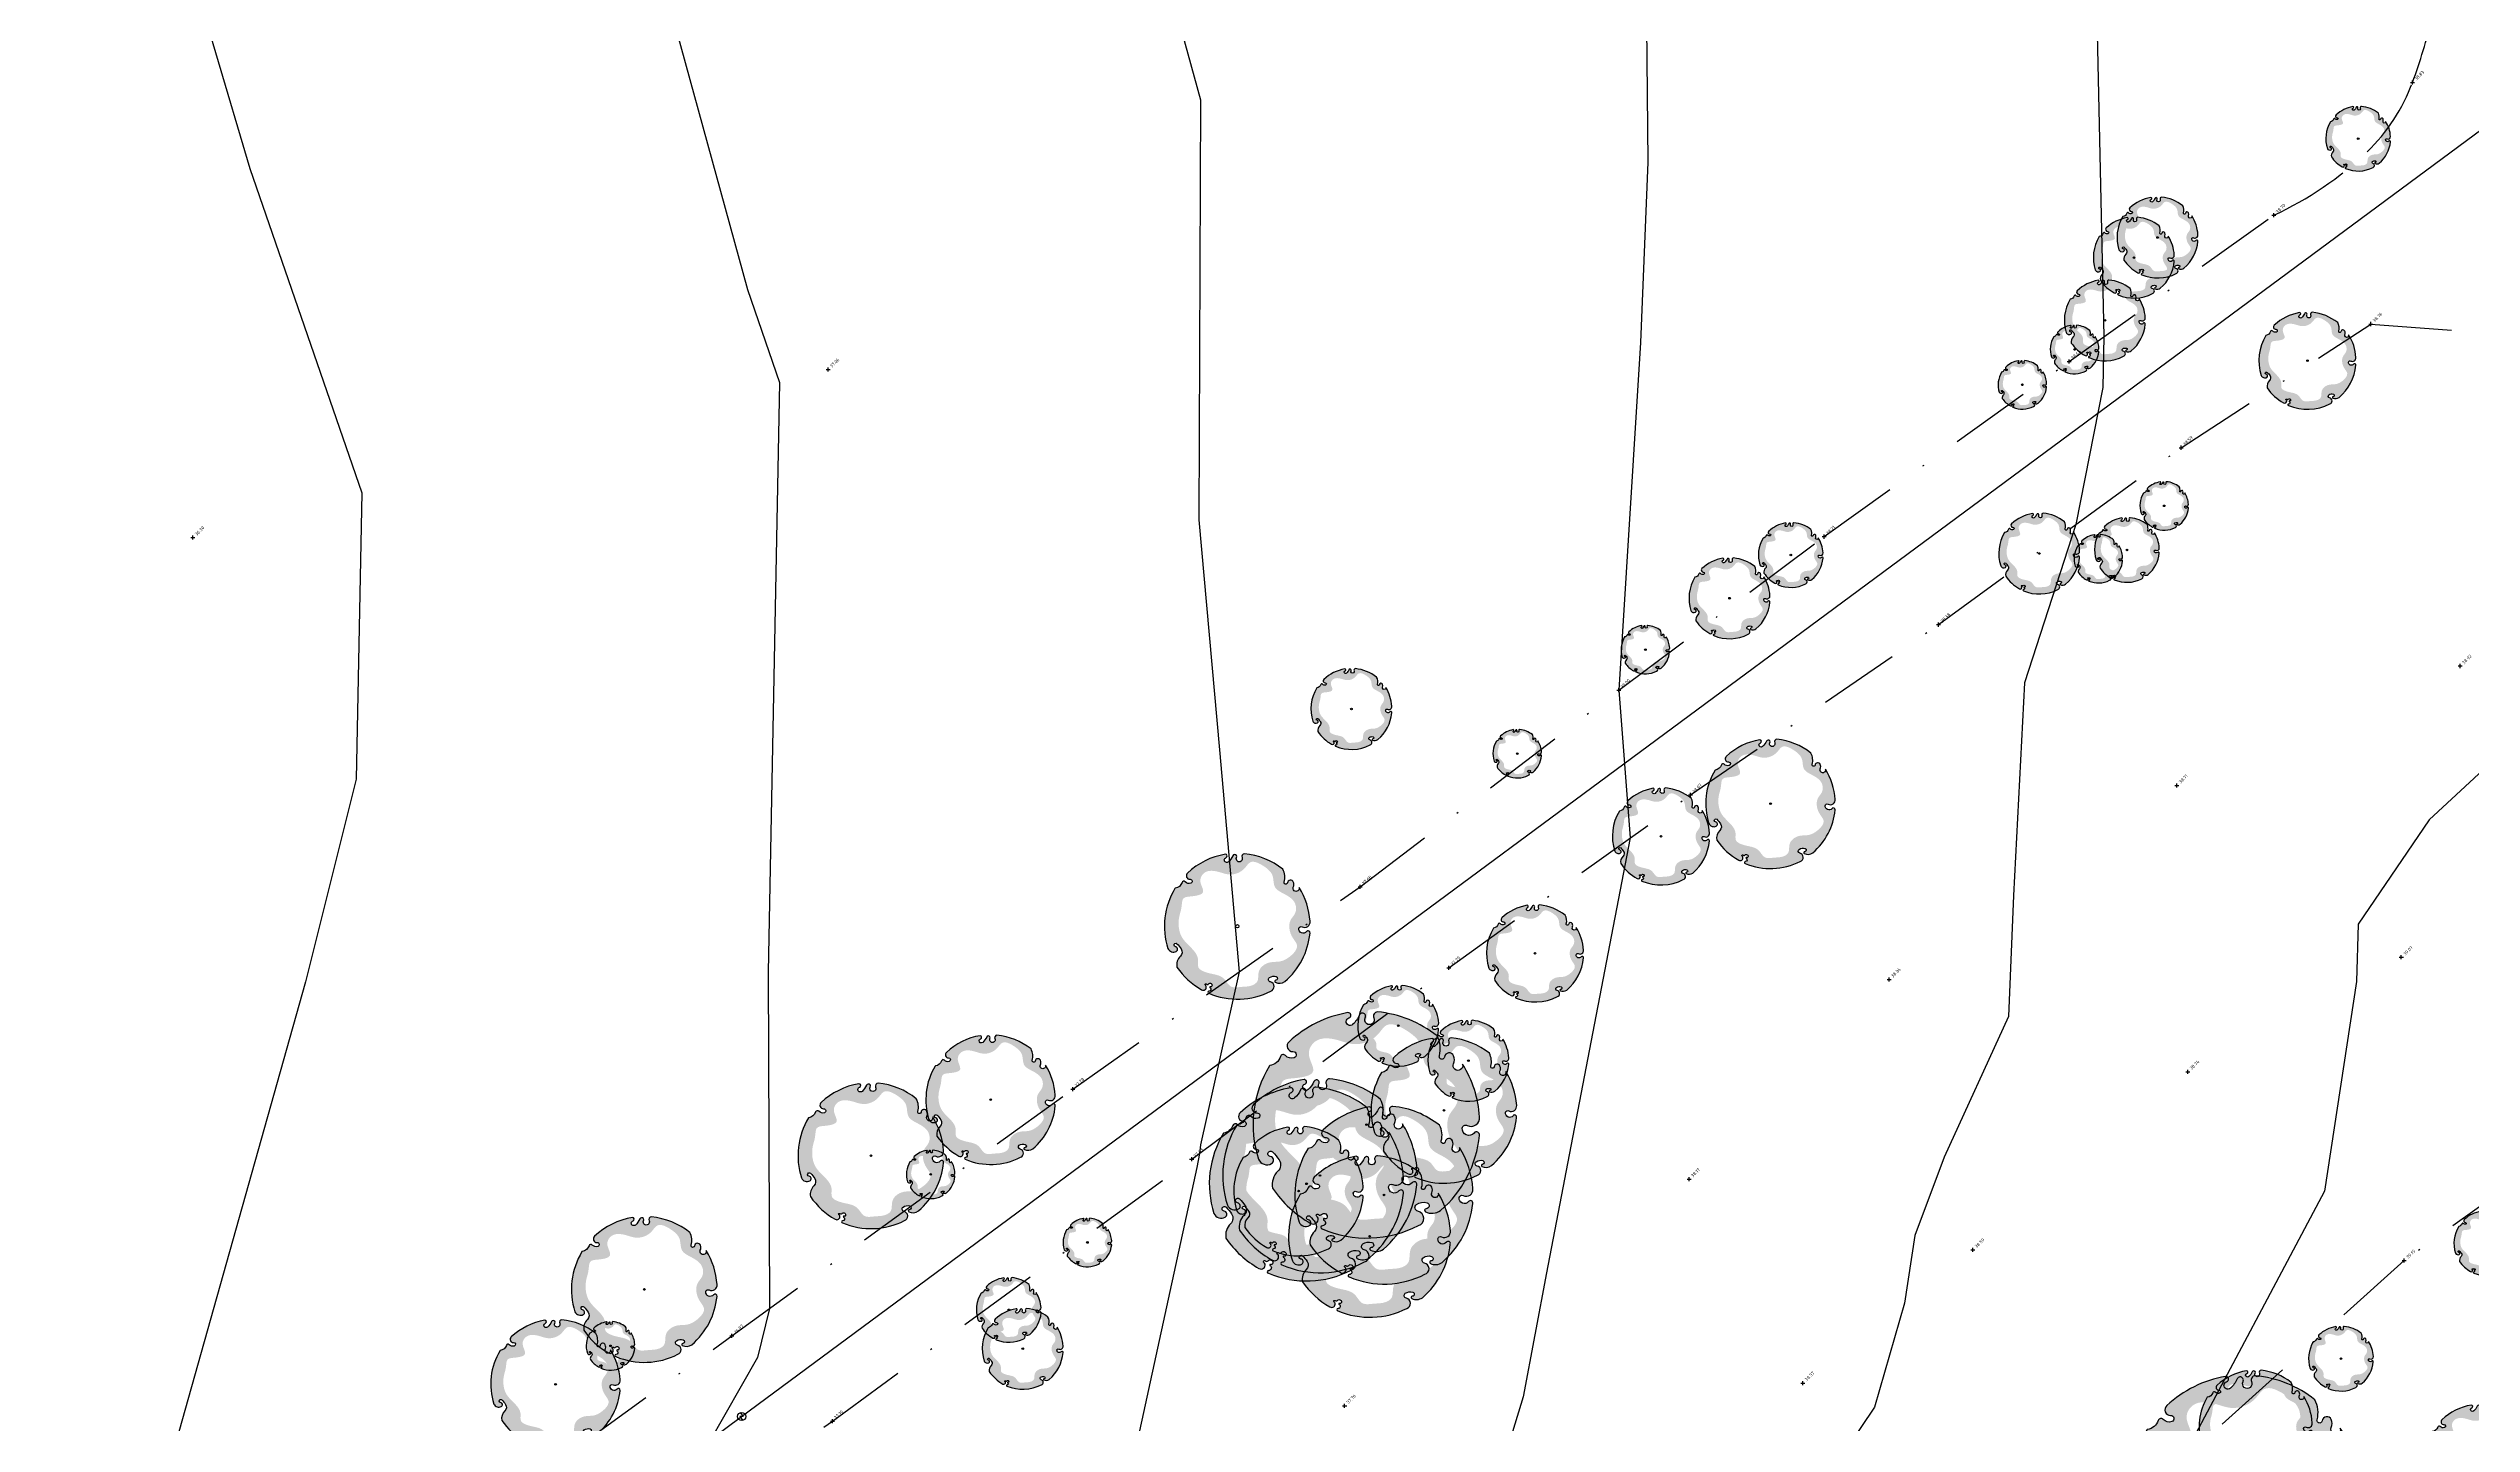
# Model space of a CAD drawing. Header units: metres. Extents: x 246075 to 247503, y 7418632 to 7419642.
# Drawn here: x 246854.6 to 247004.1, y 7419051.4 to 7419136.2 of the extents above; entities that cross this region are included whole.
import ezdxf
from ezdxf.enums import TextEntityAlignment as Align

# ---------------------------------------------------------------- set-up
doc = ezdxf.new("R2010")
doc.units = ezdxf.units.M
doc.linetypes.add('DASHDOT', pattern=[10, 5, -2.5, 0, -2.5])
for name, color, linetype in [('104_EXISTING_SURFACE-L', 35, 'Continuous'), ('104_EXISTING_SURFACE-S', 35, 'Continuous'), ('201_SINGLE_TREE-H', 63, 'Continuous'), ('201_SINGLE_TREE-S', 96, 'Continuous'), ('203_GROUP_TREES', 116, 'DASHDOT'), ('203_GROUP_TREES-L', 116, 'DASHDOT'), ('203_GROUP_TREES-S', 116, 'DASHDOT'), ('Surface_Contours_Major', 4, 'Continuous'), ('Surface_Contours_Minor', 253, 'Continuous')]:
    doc.layers.add(name, color=color, linetype=linetype)
doc.layers.add('717_ELEC_LINE_OVER', color=7, linetype='Continuous', true_color=0xffa500)
doc.layers.add('EX-ELECT_POLE_(SLS)', color=7, linetype='Continuous', true_color=0xffa500)
doc.styles.add('ISO2.5', font='isocp.shx', dxfattribs={"height": 2.5})

# ---------------------------------------------------------------- blocks, each defined once
blk = doc.blocks.new('201C')
at = {"layer": '201_SINGLE_TREE-H', "transparency": 33554534}
h = blk.add_hatch(color=256, dxfattribs=at)
h.paths.add_polyline_path([(-0.372, -0.334, 0.222926), (0.02, -0.5, 0.770799), (0.044, -0.442, -0.650302), (0.051, -0.412, -0.234737), (0.096, -0.425, -0.847312), (0.082, -0.447, 0.78443), (0.073, -0.458, 0.276934), (0.135, -0.481, 0.193599), (0.431, -0.254, 0.800435), (0.414, -0.234, -0.75216), (0.376, -0.192, -0.528914), (0.401, -0.191, 0.594112), (0.466, -0.18, 0.123805), (0.496, 0.062, -1.41759), (0.461, 0.081, 0.206906), (0.476, 0.113, 0.759729), (0.437, 0.125, -1.073307), (0.419, 0.139, 0.194379), (0.447, 0.223, 0.144612), (0.254, 0.43, 0.53339), (0.228, 0.413, -1.592592), (0.194, 0.429, 1.030038), (0.176, 0.451, -0.10361), (0.131, 0.426, -1.238487), (0.128, 0.459, 0.884725), (0.134, 0.482, 0.147549), (-0.155, 0.475, 0.71725), (-0.158, 0.429, -0.864032), (-0.165, 0.402, -0.310704), (-0.195, 0.427, 0.58143), (-0.217, 0.432, -0.281558), (-0.277, 0.416), (-0.278, 0.416, 0.217121), (-0.496, 0.063), (-0.496, 0.063, 0.440011), (-0.452, 0.021, 0.723973), (-0.444, 0.052, -1.384648), (-0.426, 0.066, -0.051107), (-0.415, 0.022, -0.361502), (-0.441, -0.021, 0.256822), (-0.494, -0.079, 0.116166), (-0.406, -0.291, 0.67803), (-0.368, -0.284, 0.170035), (-0.37, -0.274, -1.054701), (-0.36, -0.27, 0.431903), (-0.347, -0.275, -0.910728), (-0.333, -0.299, -0.42046), (-0.342, -0.298, 1.007885), (-0.348, -0.302, -0.766634), (-0.365, -0.322, 0.938602), (-0.372, -0.334)])
edge = h.paths.add_edge_path(flags=16)
edge.add_spline(control_points=[(-0.318, 0.247), (-0.303, 0.263), (-0.286, 0.289), (-0.256, 0.341), (-0.193, 0.315), (-0.092, 0.286), (-0.116, 0.394), (-0.036, 0.446), (0.039, 0.399), (0.103, 0.33), (0.196, 0.321), (0.278, 0.38), (0.344, 0.296), (0.379, 0.215), (0.33, 0.131), (0.392, 0.059), (0.438, -0.014), (0.405, -0.092), (0.346, -0.109), (0.31, -0.167), (0.306, -0.228), (0.329, -0.309), (0.241, -0.345), (0.165, -0.35), (0.103, -0.314), (0.046, -0.315), (0.005, -0.336), (-0.014, -0.368), (-0.033, -0.407), (-0.093, -0.415), (-0.146, -0.387), (-0.23, -0.366), (-0.225, -0.277), (-0.286, -0.229), (-0.334, -0.194), (-0.374, -0.141), (-0.328, -0.087), (-0.344, -0.001), (-0.387, 0.083), (-0.366, 0.18), (-0.336, 0.227), (-0.318, 0.247)], knot_values=[0, 0, 0, 0, 0.064972, 0.101243, 0.15652, 0.245586, 0.324463, 0.387907, 0.486094, 0.554514, 0.671826, 0.728629, 0.823661, 0.919885, 0.989953, 1.075257, 1.171704, 1.23593, 1.293575, 1.346478, 1.426142, 1.479146, 1.570817, 1.644481, 1.712561, 1.774901, 1.807, 1.846291, 1.885582, 1.928182, 2.007036, 2.074591, 2.151638, 2.226455, 2.293426, 2.340744, 2.397548, 2.47317, 2.587294, 2.673595, 2.754259, 2.754259, 2.754259, 2.754259], degree=3, periodic=0)
at = {"layer": '201_SINGLE_TREE-S'}
blk.add_lwpolyline([(-0.372, -0.334, 0.222926), (0.02, -0.5, 0.770799), (0.044, -0.442, -0.650302), (0.051, -0.412, -0.234737), (0.096, -0.425, -0.847312), (0.082, -0.447, 0.78443), (0.073, -0.458, 0.276934), (0.135, -0.481, 0.193599), (0.431, -0.254, 0.800435), (0.414, -0.234, -0.75216), (0.376, -0.192, -0.528914), (0.401, -0.191, 0.594112), (0.466, -0.18, 0.123805), (0.496, 0.062, -1.41759), (0.461, 0.081, 0.206906), (0.476, 0.113, 0.759729), (0.437, 0.125, -1.073307), (0.419, 0.139, 0.194379), (0.447, 0.223, 0.144612), (0.254, 0.43, 0.53339), (0.228, 0.413, -1.592592), (0.194, 0.429, 1.030038), (0.176, 0.451, -0.10361), (0.131, 0.426, -1.238487), (0.128, 0.459, 0.884725), (0.134, 0.482, 0.147549), (-0.155, 0.475, 0.71725), (-0.158, 0.429, -0.864032), (-0.165, 0.402, -0.310704), (-0.195, 0.427, 0.58143), (-0.217, 0.432, -0.281558), (-0.277, 0.416), (-0.278, 0.416, 0.217121), (-0.496, 0.063), (-0.496, 0.063, 0.440011), (-0.452, 0.021, 0.723973), (-0.444, 0.052, -1.384648), (-0.426, 0.066, -0.051107), (-0.415, 0.022, -0.361502), (-0.441, -0.021, 0.256822), (-0.494, -0.079, 0.116166), (-0.406, -0.291, 0.67803), (-0.368, -0.284, 0.170035), (-0.37, -0.274, -1.054701), (-0.36, -0.27, 0.431903), (-0.347, -0.275, -0.910728), (-0.333, -0.299, -0.42046), (-0.342, -0.298, 1.007885), (-0.348, -0.302, -0.766634), (-0.365, -0.322, 0.938602), (-0.372, -0.334)], format="xyb", dxfattribs=at)
blk = doc.blocks.new('201T')
at = {"layer": '201_SINGLE_TREE-S'}
blk.add_circle((0, 0), 0.5, dxfattribs=at)
blk = doc.blocks.new('PP')
at = {"layer": 'EX-ELECT_POLE_(SLS)', "color": 0}
for p, q in [((-0.08, 0.24), (0.09, 0)), ((0.09, 0), (-0.1, 0)), ((-0.1, 0), (0.07, -0.24))]:
    blk.add_line(p, q, dxfattribs=at)
blk.add_circle((0, 0), 0.25, dxfattribs=at)
blk = doc.blocks.new('CROSS')
at = {"color": 0, "linetype": 'Continuous'}
for p, q in [((-0.5, 0), (0.5, 0)), ((0, -0.5), (0, 0.5))]:
    blk.add_line(p, q, dxfattribs=at)

msp = doc.modelspace()

# ---------------------------------------------------------------- linework, layer by layer
at = {"layer": '203_GROUP_TREES'}
for p, q in [((246979.24, 7419116.92), (246991.88, 7419125.95)), ((246986.16, 7419111.6), (246997.86, 7419119.23)), ((246997.86, 7419119.23), (247005.93, 7419118.61)), ((246964.12, 7419106.11), (246979.24, 7419116.92)), ((246971.18, 7419100.68), (246986.16, 7419111.6)), ((246951.45, 7419096.63), (246964.12, 7419106.11)), ((246955.88, 7419090.17), (246971.18, 7419100.68)), ((246935.49, 7419084.51), (246951.45, 7419096.63)), ((246940.96, 7419079.51), (246955.88, 7419090.17)), ((246917.76, 7419072.02), (246935.49, 7419084.51)), ((246925.1, 7419067.69), (246940.96, 7419079.51)), ((247015.22, 7419072.34), (246999.92, 7419061.44)), ((246896.73, 7419056.8), (246917.76, 7419072.02)), ((246902.93, 7419051.54), (246925.1, 7419067.69)), ((246999.92, 7419061.44), (246983.67, 7419046.86)), ((246879.17, 7419044.16), (246896.73, 7419056.8)), ((246886.05, 7419039.29), (246902.93, 7419051.54))]:
    msp.add_line(p, q, dxfattribs=at)
msp.add_lwpolyline([(246991.88, 7419125.95, 0.083575), (246997.63, 7419129.86, 0.114194), (247000.43, 7419134.14, 0.026336), (247001.65, 7419138.09, 0.027249), (247002.41, 7419142.02, 0.061885), (247002.47, 7419146.32, 0.048569), (247001.35, 7419151.67)], format="xyb", dxfattribs=at)
at = {"layer": '717_ELEC_LINE_OVER'}
for p, q in [((246897.33, 7419051.82), (247010.59, 7419135.61)), ((246796.13, 7418976.74), (246897.33, 7419051.82))]:
    msp.add_line(p, q, dxfattribs=at)
at = {"layer": 'Surface_Contours_Major'}
for points, elevation in [([(246953.02, 7419152.42), (246953.24, 7419129.22), (246952.79, 7419118.08), (246951.45, 7419096.63), (246952.16, 7419087.52), (246949.22, 7419072.25), (246947, 7419060.68), (246945.55, 7419053.03), (246941.09, 7419038.39)], 38), ([(246891.1, 7419145.42), (246897.7, 7419121.35), (246899.67, 7419115.63), (246898.96, 7419079.24), (246899.06, 7419058.49), (246898.3, 7419055.47), (246891.26, 7419043.07), (246887.4, 7419037.42), (246885.37, 7419034.69), (246873.55, 7419021.89), (246864.43, 7419013.22), (246860.04, 7419008.59), (246859.89, 7419008.52), (246859.83, 7419008.42), (246851.83, 7419005.95)], 37), ([(247007.57, 7419094.3), (247001.45, 7419088.64), (246997.08, 7419082.2), (246996.98, 7419078.67), (246995.01, 7419065.73), (246986.17, 7419049.1)], 39)]:
    msp.add_lwpolyline(points, dxfattribs=dict(at, elevation=elevation))
at = {"layer": 'Surface_Contours_Minor'}
for points, elevation in [([(246860.63, 7419150.31), (246866.98, 7419128.83), (246873.89, 7419108.81), (246873.55, 7419091.14), (246870.42, 7419078.63), (246861.05, 7419045.33), (246851.79, 7419037.85)], 36.5), ([(246923.69, 7419140.18), (246925.65, 7419133.06), (246925.55, 7419107.14), (246926.81, 7419092.95), (246928.03, 7419079.25), (246925.65, 7419068.59), (246925.58, 7419068.04), (246925.41, 7419067.18), (246920.46, 7419044.42), (246917.96, 7419036.07), (246911.57, 7419027.85), (246907.7, 7419022.84), (246896.02, 7419009), (246895.39, 7419008.16), (246877.84, 7418997.72), (246874.53, 7418995.52), (246870.74, 7418994.11), (246864.76, 7418991.22), (246861.84, 7418990.58), (246856.76, 7418989.62), (246853.69, 7418989.13)], 37.5), ([(246980.94, 7419139), (246981.38, 7419118.45), (246981.32, 7419115.32), (246979.65, 7419106.86), (246976.49, 7419097.1), (246975.81, 7419083.97), (246975.51, 7419076.51), (246971.53, 7419067.82), (246969.73, 7419062.99), (246969.09, 7419058.81), (246967.23, 7419052.4), (246964.78, 7419048.76)], 38.5)]:
    msp.add_lwpolyline(points, dxfattribs=dict(at, elevation=elevation))

# ---------------------------------------------------------------- block references
at = {"layer": '104_EXISTING_SURFACE-S', "xscale": 0.25, "yscale": 0.25, "zscale": 0.25}
for p in [(246902.67, 7419116.42), (246863.47, 7419106.05), (247003.37, 7419098.13), (246985.89, 7419090.76), (246999.74, 7419080.16), (246968.13, 7419078.79), (246986.56, 7419073.09), (246955.79, 7419066.46), (246973.3, 7419062.1), (246962.81, 7419053.88), (246934.54, 7419052.48)]:
    msp.add_blockref('CROSS', p, dxfattribs=at)
at = {"layer": '201_SINGLE_TREE-S', "rotation": 25}
for name, p, xscale, yscale, zscale in [('201C', (246997.08, 7419130.67), 4, 4, 4), ('201T', (246997.08, 7419130.67), 0.1, 0.1, 0.1), ('201C', (246984.7, 7419124.57), 5, 5, 5), ('201C', (246983.24, 7419123.33), 5, 5, 5), ('201T', (246984.7, 7419124.57), 0.1, 0.1, 0.1), ('201T', (246983.24, 7419123.33), 0.1, 0.1, 0.1), ('201C', (246981.45, 7419119.46), 5, 5, 5), ('201C', (246993.95, 7419116.97), 6, 6, 6), ('201C', (246979.58, 7419117.66), 3, 3, 3), ('201T', (246981.45, 7419119.46), 0.1, 0.1, 0.1), ('201C', (246976.36, 7419115.48), 3, 3, 3), ('201T', (246979.58, 7419117.66), 0.1, 0.1, 0.1), ('201T', (246993.95, 7419116.97), 0.1, 0.1, 0.1), ('201T', (246976.36, 7419115.48), 0.1, 0.1, 0.1), ('201C', (246985.11, 7419108.01), 3, 3, 3), ('201C', (246977.4, 7419105.07), 5, 5, 5), ('201T', (246985.11, 7419108.01), 0.1, 0.1, 0.1), ('201C', (246962.07, 7419104.98), 4, 4, 4), ('201C', (246981.05, 7419104.75), 3, 3, 3), ('201C', (246982.81, 7419105.29), 4, 4, 4), ('201C', (246958.29, 7419102.31), 5, 5, 5), ('201T', (246977.4, 7419105.07), 0.1, 0.1, 0.1), ('201T', (246982.81, 7419105.29), 0.1, 0.1, 0.1), ('201T', (246962.07, 7419104.98), 0.1, 0.1, 0.1), ('201T', (246981.05, 7419104.75), 0.1, 0.1, 0.1), ('201T', (246958.29, 7419102.31), 0.1, 0.1, 0.1), ('201C', (246953.1, 7419099.14), 3, 3, 3), ('201T', (246953.1, 7419099.14), 0.1, 0.1, 0.1), ('201C', (246934.96, 7419095.48), 5, 5, 5), ('201T', (246934.96, 7419095.48), 0.1, 0.1, 0.1), ('201C', (246945.19, 7419092.72), 3, 3, 3), ('201C', (246960.82, 7419089.63), 8, 8, 8), ('201T', (246945.19, 7419092.72), 0.1, 0.1, 0.1), ('201C', (246954.06, 7419087.62), 6, 6, 6), ('201T', (246960.82, 7419089.63), 0.1, 0.1, 0.1), ('201C', (246927.92, 7419082.07), 9, 9, 9), ('201T', (246954.06, 7419087.62), 0.1, 0.1, 0.1), ('201C', (246946.29, 7419080.4), 6, 6, 6), ('201T', (246927.92, 7419082.07), 0.2, 0.2, 0.2), ('201T', (246946.29, 7419080.4), 0.1, 0.1, 0.1), ('201C', (246935.89, 7419069.83), 14, 14, 14), ('201C', (246937.85, 7419075.93), 5, 5, 5), ('201C', (246912.7, 7419071.37), 8, 8, 8), ('201C', (246940.67, 7419070.71), 9, 9, 9), ('201C', (246942.18, 7419073.78), 5, 5, 5), ('201T', (246937.85, 7419075.93), 0.1, 0.1, 0.1), ('201C', (246905.31, 7419067.91), 9, 9, 9), ('201C', (246932.19, 7419066.18), 12, 12, 12), ('201C', (246933.02, 7419066.69), 12, 12, 12), ('201T', (246942.18, 7419073.78), 0.1, 0.1, 0.1), ('201C', (246936.97, 7419065.49), 11, 11, 11), ('201T', (246912.7, 7419071.37), 0.1, 0.1, 0.1), ('201C', (246931.7, 7419065.73), 8, 8, 8), ('201T', (246940.67, 7419070.71), 0.1, 0.1, 0.1), ('201C', (246936.08, 7419062.94), 10, 10, 10), ('201T', (246935.89, 7419069.83), 0.1, 0.1, 0.1), ('201T', (246905.31, 7419067.91), 0.1, 0.1, 0.1), ('201C', (246909, 7419066.76), 3, 3, 3), ('201T', (246909, 7419066.76), 0.1, 0.1, 0.1), ('201T', (246932.19, 7419066.18), 0.1, 0.1, 0.1), ('201T', (246933.02, 7419066.69), 0.1, 0.1, 0.1), ('201C', (246891.33, 7419059.66), 9, 9, 9), ('201T', (246931.7, 7419065.73), 0.1, 0.1, 0.1), ('201T', (246936.97, 7419065.49), 0.1, 0.1, 0.1), ('201C', (247004.99, 7419062.51), 4, 4, 4), ('201C', (246918.67, 7419062.56), 3, 3, 3), ('201T', (246918.67, 7419062.56), 0.1, 0.1, 0.1), ('201T', (246936.08, 7419062.94), 0.1, 0.1, 0.1), ('201C', (246913.82, 7419058.4), 4, 4, 4), ('201C', (246885.85, 7419053.81), 8, 8, 8), ('201T', (246891.33, 7419059.66), 0.1, 0.1, 0.1), ('201C', (246914.68, 7419056), 5, 5, 5), ('201C', (246889.24, 7419056.18), 3, 3, 3), ('201T', (246913.82, 7419058.4), 0.1, 0.1, 0.1), ('201C', (246996.02, 7419055.39), 4, 4, 4), ('201T', (246889.24, 7419056.18), 0.1, 0.1, 0.1), ('201T', (246914.68, 7419056), 0.1, 0.1, 0.1), ('201C', (246990.05, 7419047.38), 14, 14, 14), ('201C', (246990.76, 7419051.19), 7, 7, 7), ('201T', (246996.02, 7419055.39), 0.1, 0.1, 0.1), ('201T', (246885.85, 7419053.81), 0.1, 0.1, 0.1), ('201C', (247004.64, 7419049.07), 7, 7, 7)]:
    msp.add_blockref(name, p, dxfattribs=dict(at, xscale=xscale, yscale=yscale, zscale=zscale))
at = {"layer": '203_GROUP_TREES-S', "xscale": 0.25, "yscale": 0.25, "zscale": 0.25}
for p in [(247000.43, 7419134.14), (246991.88, 7419125.95), (246997.86, 7419119.23), (246979.24, 7419116.92), (246986.16, 7419111.6), (246964.12, 7419106.11), (246971.18, 7419100.68), (246951.45, 7419096.63), (246955.88, 7419090.17), (246935.49, 7419084.51), (246940.96, 7419079.51), (246917.76, 7419072.02), (246925.1, 7419067.69), (246999.92, 7419061.44), (246896.73, 7419056.8), (246902.93, 7419051.54)]:
    msp.add_blockref('CROSS', p, dxfattribs=at)
at = {"layer": 'EX-ELECT_POLE_(SLS)'}
msp.add_blockref('PP', (246897.33, 7419051.82), dxfattribs=at)

# ---------------------------------------------------------------- texts
at = {"layer": '104_EXISTING_SURFACE-L', "style": 'ISO2.5'}
for s, p in [('37.06', (246902.83, 7419116.59)), ('36.30', (246863.64, 7419106.22)), ('38.92', (247003.54, 7419098.29)), ('38.71', (246986.06, 7419090.93)), ('39.07', (246999.91, 7419080.32)), ('38.34', (246968.3, 7419078.96)), ('38.74', (246986.73, 7419073.26)), ('38.17', (246955.96, 7419066.63)), ('38.59', (246973.47, 7419062.27)), ('38.37', (246962.98, 7419054.05)), ('37.76', (246934.7, 7419052.65))]:
    msp.add_text(s, height=0.2, rotation=45, dxfattribs=at).set_placement(p, align=Align.MIDDLE_LEFT)
at = {"layer": '203_GROUP_TREES-L', "style": 'ISO2.5'}
for s, p in [('38.83', (247000.6, 7419134.31)), ('38.70', (246992.05, 7419126.11)), ('38.76', (246998.02, 7419119.4)), ('38.46', (246979.41, 7419117.09)), ('38.59', (246986.32, 7419111.77)), ('38.21', (246964.29, 7419106.28)), ('38.38', (246971.35, 7419100.85)), ('38.00', (246951.61, 7419096.8)), ('38.07', (246956.04, 7419090.34)), ('37.66', (246935.66, 7419084.67)), ('37.79', (246941.13, 7419079.68)), ('37.28', (246917.93, 7419072.19)), ('37.49', (246925.26, 7419067.85)), ('39.15', (247000.09, 7419061.61)), ('36.97', (246896.9, 7419056.97)), ('37.10', (246903.09, 7419051.71))]:
    msp.add_text(s, height=0.2, rotation=45, dxfattribs=at).set_placement(p, align=Align.MIDDLE_LEFT)

doc.saveas('drawing.dxf')
